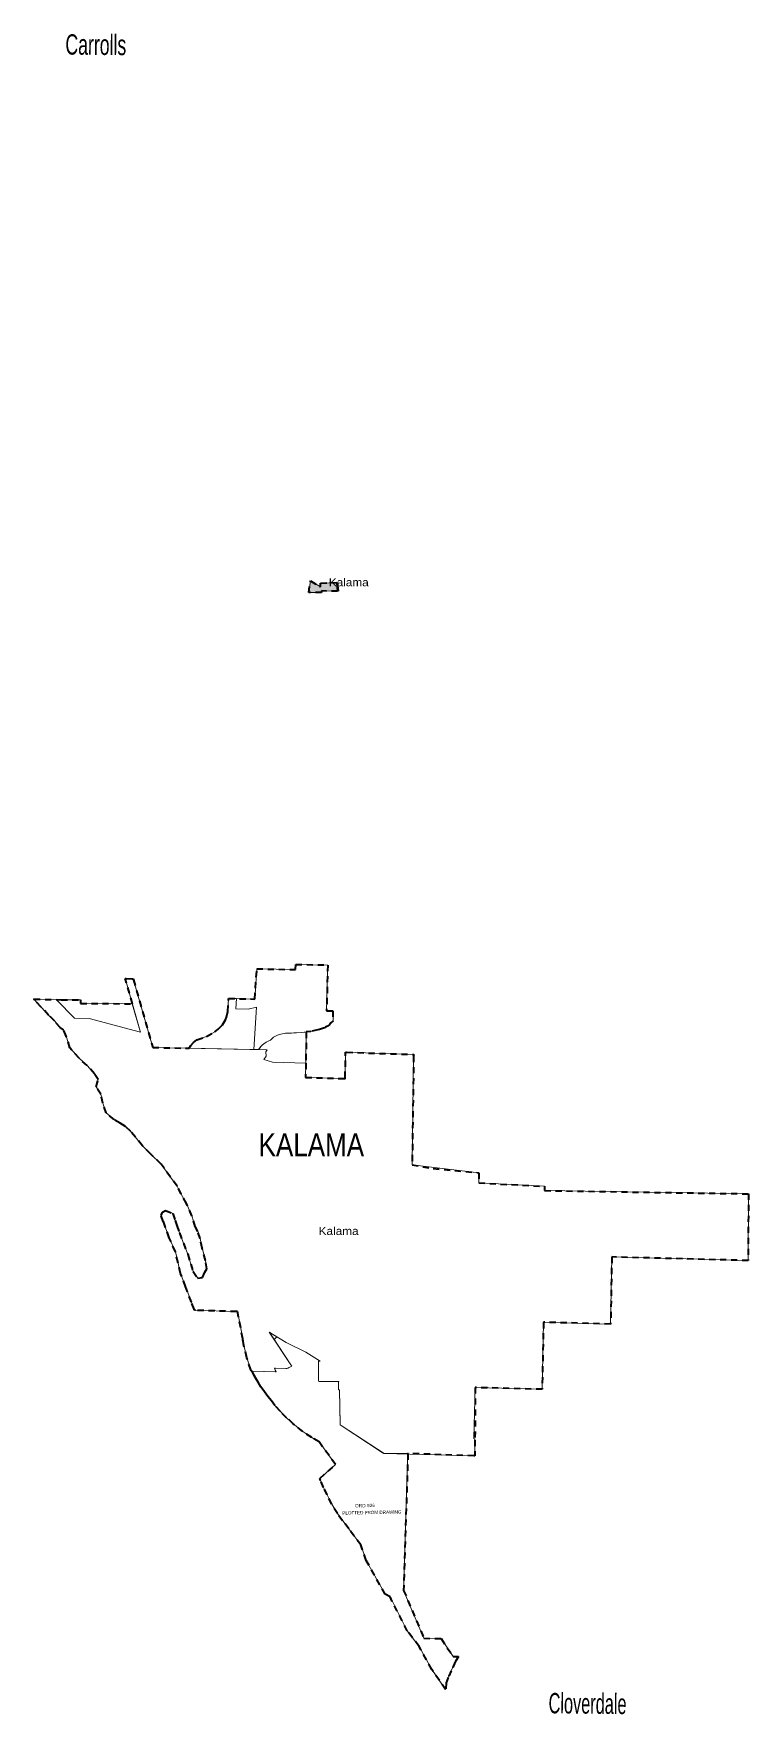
# Model space of a CAD drawing. Header units: feet. Extents: x -903180 to 1023491, y -707744 to 564635.
# Drawn here: x -473234 to -459168, y -550858 to -517772 of the extents above; entities that cross this region are included whole.
import ezdxf

# ---------------------------------------------------------------- set-up
doc = ezdxf.new("R2010")
doc.units = ezdxf.units.FT
doc.header["$LTSCALE"] = 80
doc.linetypes.add('SHORT_DASHED', pattern=[2.7, 1.5, -1.2])
for name, color, linetype, lineweight in [('1', 7, 'Continuous', 13), ('13', 7, 'SHORT_DASHED', 40), ('58', 7, 'Continuous', 13)]:
    doc.layers.add(name, color=color, linetype=linetype, lineweight=lineweight)
for name, color, linetype in [('14', 7, 'Continuous'), ('16', 7, 'Continuous'), ('36', 7, 'Continuous')]:
    doc.layers.add(name, color=color, linetype=linetype)

msp = doc.modelspace()

# ---------------------------------------------------------------- hatches: boundary and pattern name
at = {"layer": '58'}
msp.add_hatch(color=256, dxfattribs=at).paths.add_polyline_path([(-467786.44, -528547.54), (-467585.52, -528663.54), (-467586.3, -528592.54), (-467246.77, -528574.75), (-467230.39, -528748.97), (-467568.34, -528743.07), (-467567.67, -528777.33), (-467818.73, -528777.28)])

# ---------------------------------------------------------------- linework, layer by layer
at = {"layer": '13'}
msp.add_line((-471650.49, -539148.65), (-471809.19, -539019.64), dxfattribs=at)
msp.add_lwpolyline([(-467567.67, -528777.33), (-467818.73, -528777.28), (-467786.44, -528547.54), (-467585.52, -528663.54), (-467586.3, -528592.54), (-467268.49, -528575.89), (-467258.92, -528685.23), (-467252.26, -528748.59), (-467568.34, -528743.07)], close=True, dxfattribs=at)
for points in [[(-471809.19, -539019.64), (-471869.7, -538823.35), (-471912.82, -538649.63), (-472004.88, -538504.55), (-471960.72, -538363.48), (-472037.62, -538248.92), (-472181.31, -538086.27), (-472337.6, -537943.3), (-472518.08, -537735.45), (-472591.7, -537506.69), (-472646.33, -537384.76), (-472711.17, -537338.74), (-472825.74, -537209.03), (-472938.64, -537091.4), (-473223, -536788), (-473233.5, -536776.36), (-473223, -536776.7), (-472689.5, -536791.86), (-472310.34, -536795.13), (-472309.16, -536862.14), (-471290, -536870.92), (-471425.54, -536394.05), (-471431.21, -536374.1), (-471413, -536374.56), (-471297, -536377.54), (-471274.14, -536378.12), (-471268.47, -536398.05), (-470889.36, -537731.91), (-470172.74, -537743.4), (-470141.45, -537692.29), (-470088.3, -537630.16), (-470019.62, -537577.56), (-469830.35, -537512.44), (-469670.16, -537425.09), (-469602.3, -537372.82), (-469515.24, -537283.03), (-469456.18, -537184.5), (-469436.38, -537135.33), (-469410.16, -537021.17), (-469396.06, -536765.45), (-468880.71, -536777.04), (-468840.31, -536181.75), (-468079.65, -536197.91), (-468072.6, -536094.04), (-467446.07, -536107.35), (-467468.04, -537007.56), (-467347.94, -537010.11), (-467341.82, -537205.22), (-467383.11, -537246.05), (-467397.58, -537266), (-467412.79, -537283.45), (-467429.32, -537298.83), (-467447.37, -537312.38), (-467487.24, -537333.51), (-467511.98, -537341.98), (-467642.64, -537385.37), (-467778.43, -537415.41), (-467868.26, -537424.97), (-467877.33, -538039.91), (-467881.48, -538319.97), (-467241.71, -538340.27), (-467240.34, -538340.31), (-467130.58, -538343.79), (-467101.76, -538344.71), (-467101.46, -538324.43), (-467094.35, -537844.69), (-467094.05, -537824.69), (-467074.05, -537825.33), (-465774.76, -537866.64), (-465754.53, -537867.28), (-465755.06, -537902.41), (-465784.64, -540043.66), (-465372.56, -540111.09), (-464472.32, -540197), (-464474.05, -540397.13), (-463177.27, -540462.7), (-463177.6, -540548.33), (-459167.71, -540610.9), (-459170.12, -541924.58), (-461854.21, -541854.21), (-461879.9, -543174), (-463199.48, -543139.4), (-463225.17, -544459.19), (-464544.75, -544424.59), (-464548.08, -545458.96), (-464548.81, -545766.51)], [(-464548.81, -545766.51), (-464568.81, -545766.06), (-465868.16, -545725.37), (-465952.07, -548416.87), (-465553.93, -549359.76), (-465212.46, -549367.06), (-464979.84, -549716.59), (-464869.39, -549716.59), (-464935.28, -549826.96), (-465015.22, -549998.06), (-465075.58, -550130.03), (-465112.14, -550237.34), (-465125.41, -550367.54), (-465400.01, -549975.93), (-465647.23, -549519.99), (-465884.04, -549212.67), (-466218.63, -548547.11), (-466315.77, -548493.89), (-466691.4, -547826.25), (-466794.72, -547522.14), (-467030.06, -547203.57), (-467155.53, -547045.43), (-467255.09, -546905.41), (-467368.11, -546716.93), (-467459.6, -546533.84), (-467529.56, -546391.13), (-467586.07, -546253.81), (-467599.65, -546211.92), (-467292.09, -545939.83), (-467615.56, -545494.72), (-467760.98, -545408.35), (-467933.19, -545292.57), (-468124.24, -545136.4), (-468256.1, -545017.93), (-468382.57, -544891.38), (-468484.82, -544775.6), (-468554.78, -544688.09), (-468625.07, -544598.78), (-468687.84, -544508.4), (-468760.37, -544411.64), (-468811.4, -544320.26), (-468849.01, -544263.82), (-468894.67, -544185.87), (-468933.83, -544099.36), (-468950.76, -544098.82), (-468957.58, -544078.72), (-469039.45, -543837.45), (-469101.15, -543564.68), (-469110.67, -543503.88), (-469113.65, -543484.85), (-469117.66, -543463.88), (-469214.92, -542955.19), (-469219.79, -542929.68), (-469238.74, -542929.08), (-470044.93, -542903.46), (-470065.22, -542902.81), (-470073.05, -542882.82), (-470127.9, -542742.77), (-470243.45, -542438.58), (-470340.3, -542181.06), (-470444.26, -541752.9), (-470564.57, -541474.63), (-470681.67, -541154.36), (-470722.51, -541040.86), (-470694.39, -540969.51), (-470635.31, -540937.16), (-470490.74, -540999.58), (-470446.59, -541137.24), (-470417.3, -541234.35), (-470365.36, -541380.26), (-470286.99, -541583.09), (-470201.07, -541802.19), (-470142.44, -541994.41), (-470094.45, -542138.19), (-470001.98, -542269.26), (-469911.43, -542257.89), (-469862.35, -542155.07), (-469822.33, -542088.08), (-469853.6, -541920.73), (-469918.8, -541678.18), (-469955.5, -541490.62), (-470004.49, -541355.49), (-470052, -541257.05), (-470119, -541046.05), (-470223, -540803.05), (-470331, -540615.05), (-470410.5, -540459.35), (-470538.26, -540282.33), (-470725.37, -540026.16), (-470924.23, -539829.8), (-471093.91, -539664.37), (-471326.23, -539376.79), (-471427.87, -539285.56), (-471530.31, -539222.38), (-471650.49, -539148.65)]]:
    msp.add_lwpolyline(points, dxfattribs=at)
at = {"layer": '58'}
for points in [[(-467786.44, -528547.54), (-467585.52, -528663.54), (-467586.3, -528592.54), (-467246.77, -528574.75), (-467230.39, -528748.97), (-467568.34, -528743.07), (-467567.67, -528777.33), (-467818.73, -528777.28)], [(-469012.35, -536974.27), (-469255.18, -536969.11), (-469243.17, -536769.33), (-468880.71, -536777.04), (-468840.31, -536181.75), (-468079.65, -536197.91), (-468072.6, -536094.04), (-467446.07, -536107.35), (-467468.04, -537007.56), (-467347.94, -537010.11), (-467341.82, -537205.22), (-467412.79, -537283.45), (-467447.37, -537312.38), (-467511.98, -537341.98), (-467642.64, -537385.37), (-467778.43, -537415.41), (-467958.19, -537433.16), (-467958.19, -537433.16), (-468276.39, -537451.35), (-468304.95, -537455.41), (-468370.75, -537469.68), (-468435.87, -537491.13), (-468511.4, -537525.14), (-468531.15, -537550), (-468543.33, -537562.84), (-468570.36, -537583.59), (-468605.52, -537600.1), (-468619.61, -537606.32), (-468658.69, -537626.91), (-468696.51, -537652.24), (-468731.48, -537681.36), (-468763.21, -537713.99), (-468790.58, -537748.75), (-468790.58, -537748.75), (-468806.74, -537772.58), (-468900.9, -537770.43), (-468847.62, -536938.02), (-469012.35, -536974.27)], [(-472309.16, -536862.14), (-471292.88, -536870.9), (-471137.62, -537407.05), (-471131.36, -537429.06), (-472142, -537163.05), (-472429, -537154.05), (-472783, -536791.05), (-472310.34, -536795.13)], [(-468900.9, -537770.43), (-470172.74, -537743.4), (-470141.45, -537692.29), (-470088.3, -537630.16), (-470019.62, -537577.56), (-470019.62, -537577.56), (-469830.35, -537512.44), (-469670.16, -537425.09), (-469602.3, -537372.82), (-469515.24, -537283.03), (-469456.18, -537184.5), (-469436.38, -537135.33), (-469436.38, -537135.33), (-469410.16, -537021.17), (-469410.16, -537021.17), (-469410.16, -537021.17), (-469396.06, -536765.45), (-469243.17, -536769.33), (-469255.18, -536969.11), (-469012.35, -536974.27), (-468847.62, -536938.02)], [(-467877.33, -538039.91), (-468534.11, -538019.03), (-468701, -537964.05), (-468659, -537901.05), (-468664, -537817.05), (-468634.34, -537775.7), (-468806.74, -537772.58), (-468763.21, -537713.99), (-468731.48, -537681.36), (-468658.69, -537626.91), (-468619.61, -537606.32), (-468570.36, -537583.59), (-468543.33, -537562.84), (-468531.15, -537550), (-468511.4, -537525.14), (-468435.87, -537491.13), (-468370.75, -537469.68), (-468304.95, -537455.41), (-468276.39, -537451.35), (-468276.39, -537451.35), (-468158.44, -537445.69), (-467958.19, -537433.16), (-467868.26, -537424.97)], [(-467030.06, -547203.57), (-467255.09, -546905.41), (-467368.11, -546716.93), (-467459.6, -546533.84), (-467529.56, -546391.13), (-467586.07, -546253.81), (-467599.65, -546211.92), (-467292.09, -545939.83), (-467615.56, -545494.72), (-467760.98, -545408.35), (-467933.19, -545292.57), (-468124.24, -545136.4), (-468256.1, -545017.93), (-468382.57, -544891.38), (-468484.82, -544775.6), (-468625.07, -544598.78), (-468687.84, -544508.4), (-468760.37, -544411.64), (-468811.4, -544320.26), (-468849.01, -544263.82), (-468894.67, -544185.87), (-468933.83, -544099.36), (-468462.17, -544114.36), (-468496.45, -544043.24), (-468474.11, -544043.95), (-468250.27, -544051.07), (-468151.52, -544004.89), (-468168.99, -543978.52), (-468595.34, -543334.6), (-468531.39, -543373.87), (-468261.95, -543541.01), (-467874.29, -543724.85), (-467874.29, -543724.85), (-467874.29, -543724.85), (-467594.11, -543902.59), (-467624.24, -543902.13), (-467630.17, -544302.09), (-467615.79, -544302.31), (-467254.79, -544307.71), (-467230.22, -544308.08), (-467230.51, -544328.01), (-467232.63, -544471.1), (-467211.31, -544467), (-467199.53, -545157.74), (-467179.54, -545170.98), (-466337.44, -545725.94), (-465868.16, -545725.37), (-465952.07, -548416.87), (-465553.93, -549359.76), (-465212.46, -549367.06), (-464979.84, -549716.59), (-464869.39, -549716.59), (-464935.28, -549826.96), (-465015.22, -549998.06), (-465075.58, -550130.03), (-465112.14, -550237.34), (-465125.41, -550367.54), (-465400.01, -549975.93), (-465647.23, -549519.99), (-465884.04, -549212.67), (-466218.63, -548547.11), (-466315.77, -548493.89), (-466691.4, -547826.25), (-466794.72, -547522.14)], [(-468497, -543479.78), (-468595.34, -543334.6), (-468444.25, -543429.36)]]:
    msp.add_lwpolyline(points, close=True, dxfattribs=at)
for points in [[(-472711.17, -537338.74), (-472825.74, -537209.03), (-472938.64, -537091.4), (-473223, -536788), (-473233.5, -536776.36), (-473223, -536776.7), (-472783, -536791.05), (-472429, -537154.05), (-472142, -537163.05), (-471159, -537421.79), (-471131.36, -537429.06), (-471137.62, -537407.05), (-471425.54, -536394.05), (-471431.21, -536374.1), (-471413, -536374.56), (-471297, -536377.54), (-471274.14, -536378.12), (-471268.47, -536398.05), (-470889.36, -537731.91), (-468655.86, -537775.28), (-468634.34, -537775.7), (-468648.66, -537795.67), (-468664, -537817.05), (-468659, -537901.05), (-468701, -537964.05), (-468534.11, -538019.03), (-467877.33, -538039.91), (-467881.48, -538319.97), (-467241.71, -538340.27), (-467240.34, -538340.31), (-467130.58, -538343.79), (-467101.76, -538344.71), (-467101.46, -538324.43), (-467094.35, -537844.69), (-467094.05, -537824.69), (-467074.05, -537825.33), (-465774.76, -537866.64), (-465754.53, -537867.28), (-465755.06, -537902.41), (-465784.64, -540043.66), (-464472.32, -540197), (-464474.05, -540397.13), (-463177.27, -540462.7), (-463177.6, -540548.33), (-459167.71, -540610.9), (-459170.12, -541924.58), (-461854.21, -541854.21), (-461879.9, -543174), (-463199.48, -543139.4), (-463225.17, -544459.19), (-464544.75, -544424.59), (-464568.19, -545425.81), (-464548.03, -545439.06), (-464548.08, -545458.96), (-464548.76, -545748.22), (-464548.81, -545766.51), (-464568.81, -545766.06), (-466337.44, -545725.94), (-466341.91, -545725.84), (-466377.44, -545702.3), (-467179.54, -545170.98), (-467199.53, -545157.74), (-467199.88, -545137.06), (-467211.31, -544467)], [(-467211.31, -544467), (-467232.63, -544471.1), (-467230.51, -544328.01), (-467230.22, -544308.08), (-467254.79, -544307.71), (-467615.79, -544302.31), (-467630.17, -544302.09), (-467629.87, -544282.01), (-467624.24, -543902.13), (-467594.11, -543902.59), (-467874.29, -543724.85), (-468261.95, -543541.01), (-468531.39, -543373.87), (-468573.91, -543347.76), (-468595.34, -543334.6), (-468580.6, -543357.32), (-468534.52, -543426.57), (-468168.99, -543978.52), (-468151.52, -544004.89), (-468175.74, -544016.21), (-468227.25, -544040.31), (-468250.27, -544051.07), (-468267.25, -544050.53), (-468474.11, -544043.95), (-468496.45, -544043.24), (-468484.47, -544068.1), (-468471.71, -544094.57), (-468462.17, -544114.36), (-468482.07, -544113.72), (-468933.83, -544099.36), (-468950.76, -544098.82), (-468957.58, -544078.72), (-469039.45, -543837.45), (-469101.15, -543564.68), (-469110.67, -543503.88), (-469113.65, -543484.85), (-469117.66, -543463.88), (-469214.92, -542955.19), (-469219.79, -542929.68), (-469238.74, -542929.08), (-470044.93, -542903.46), (-470065.22, -542902.81), (-470073.05, -542882.82), (-470127.9, -542742.77), (-470243.45, -542438.58), (-470340.3, -542181.06), (-470444.26, -541752.9), (-470564.57, -541474.63), (-470681.67, -541154.36), (-470722.51, -541040.86), (-470694.39, -540969.51), (-470635.31, -540937.16), (-470490.74, -540999.58), (-470446.59, -541137.24), (-470417.3, -541234.35), (-470365.36, -541380.26), (-470286.99, -541583.09), (-470201.07, -541802.19), (-470142.44, -541994.41), (-470094.45, -542138.19), (-470001.98, -542269.26), (-469911.43, -542257.89), (-469862.35, -542155.07), (-469822.33, -542088.08), (-469853.6, -541920.73), (-469918.8, -541678.18), (-469955.5, -541490.62), (-470004.49, -541355.49), (-470052, -541257.05), (-470119, -541046.05), (-470223, -540803.05), (-470331, -540615.05), (-470410.5, -540459.35), (-470538.26, -540282.33), (-470725.37, -540026.16), (-470924.23, -539829.8), (-471093.91, -539664.37), (-471326.23, -539376.79), (-471427.87, -539285.56), (-471530.31, -539222.38), (-471650.49, -539148.65), (-471809.19, -539019.64), (-471869.7, -538823.35), (-471912.82, -538649.63), (-472004.88, -538504.55), (-471960.72, -538363.48), (-472037.62, -538248.92), (-472181.31, -538086.27), (-472337.6, -537943.3), (-472518.08, -537735.45), (-472591.7, -537506.69), (-472646.33, -537384.76), (-472711.17, -537338.74)]]:
    msp.add_lwpolyline(points, dxfattribs=at)

# ---------------------------------------------------------------- texts
at = {"layer": '1'}
for s, width, p in [('PLOTTED FROM DRAWING', 1.05, (-467157.21, -546925.4)), ('ORD 926', 1.1, (-466908.26, -546783.32))]:
    msp.add_text(s, height=64, rotation=1, dxfattribs=dict(at, width=width)).set_placement(p)
at = {"layer": '14', "width": 0.85}
msp.add_text('KALAMA', height=450, dxfattribs=at).set_placement((-468806, -539870.3))
at = {"layer": '16'}
for s, width, p in [('Carrolls', 0.65, (-472610.07, -518183.89)), ('Cloverdale', 0.6, (-463101.31, -550836.13))]:
    msp.add_text(s, height=400, rotation=359.37, dxfattribs=dict(at, width=width)).set_placement(p)
at = {"layer": '36', "width": 1.1}
for p in [(-467423.89, -528651.62), (-467624.19, -541421.56)]:
    msp.add_text('Kalama', height=157.5, dxfattribs=at).set_placement(p)

doc.saveas('drawing.dxf')
